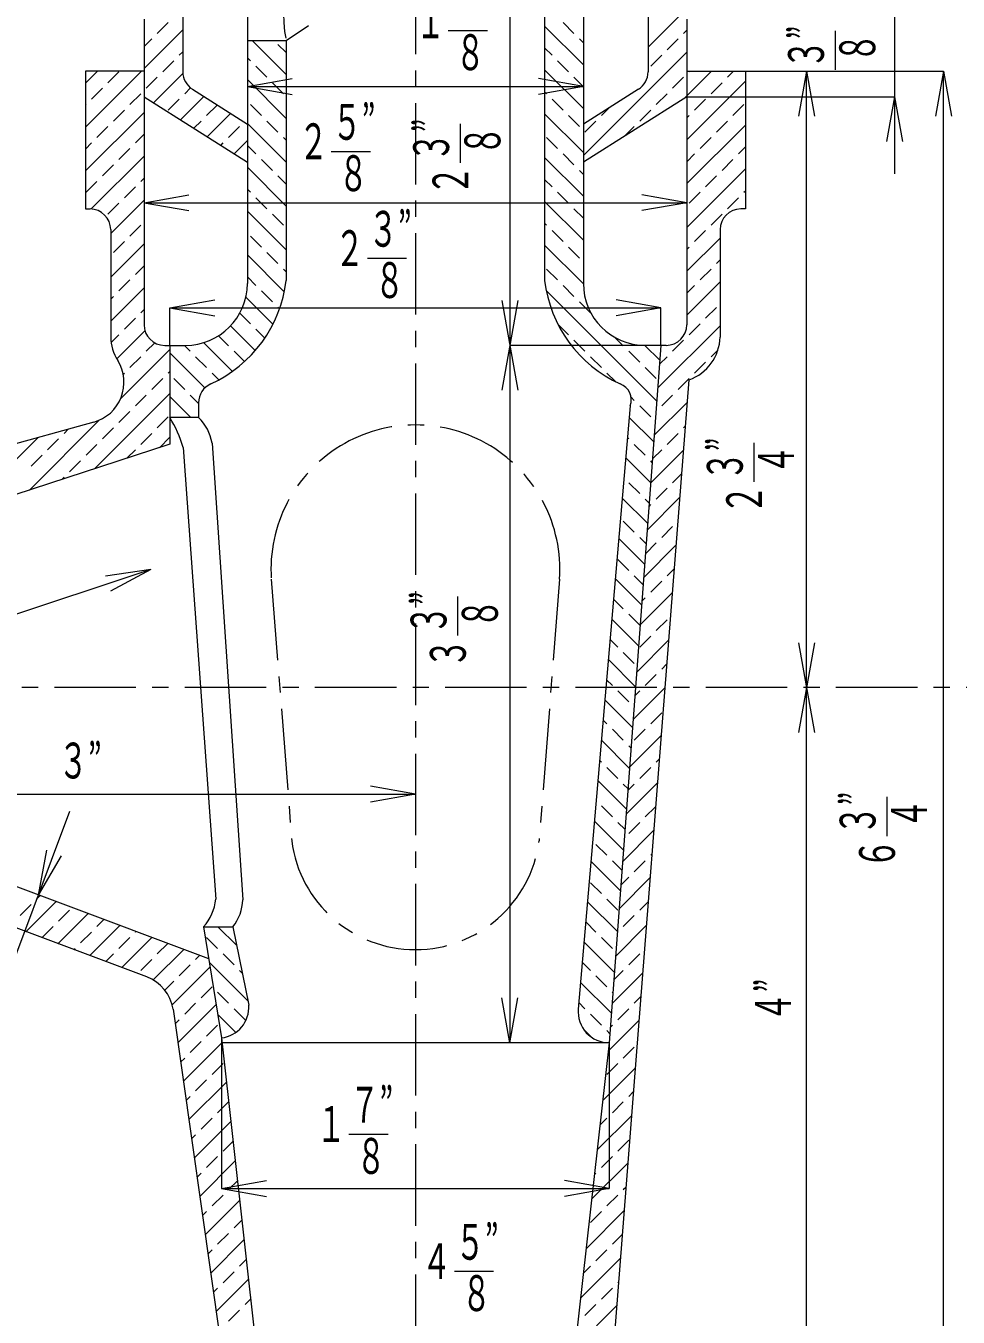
# Model space of a CAD drawing. Units: millimetres, scale not verified. Extents: x -574 to 574, y -406 to 12973.
# Drawn here: x 112.5 to 227, y 40.7 to 199.4 of the extents above; entities that cross this region are included whole.
import ezdxf
from ezdxf.enums import TextEntityAlignment as Align

# ---------------------------------------------------------------- set-up
doc = ezdxf.new("R2010")
doc.units = ezdxf.units.MM
doc.header["$LTSCALE"] = 2
doc.linetypes.add('CHAIN1', pattern=[8, 5, -1, 1, -1])
doc.linetypes.add('DASHED2', pattern=[3, 2, -1])
for name, color, linetype, lineweight in [('0-0_0', 3, 'Continuous', 18), ('0-1_芯', 4, 'CHAIN1', 18), ('0-2_寸法', 2, 'Continuous', 18)]:
    doc.layers.add(name, color=color, linetype=linetype, lineweight=lineweight)
doc.styles.add('ＭＳ ゴシック', font='')
doc.styles.get('ＭＳ ゴシック').set_extended_font_data('MS Gothic')

msp = doc.modelspace()

# ---------------------------------------------------------------- linework, layer by layer
at = {"layer": '0-0_0'}
for p, q in [((139.716, 220.435), (139.716, 167.73)), ((180.991, 220.435), (180.991, 167.73)), ((131.779, 214.49), (131.779, 193.734)), ((188.929, 214.49), (188.929, 193.734)), ((188.929, 196.779), (198.454, 206.304)), ((176.229, 202.338), (176.229, 168.1)), ((127.016, 200.203), (127.016, 162.65)), ((193.691, 200.203), (193.691, 162.65)), ((127.016, 194.136), (131.779, 198.898)), ((128.645, 198.459), (129.992, 199.806)), ((144.479, 197.593), (147.22, 199.411)), ((180.991, 194.606), (176.229, 199.368)), ((179.832, 198.459), (178.485, 199.806)), ((193.303, 198.459), (193.691, 198.847)), ((127.016, 196.83), (127.971, 197.785)), ((139.716, 197.593), (144.479, 197.593)), ((144.479, 193.401), (140.286, 197.593)), ((144.479, 196.095), (143.462, 197.111)), ((144.479, 197.593), (144.479, 168.1)), ((180.991, 197.3), (180.506, 197.785)), ((191.282, 196.438), (192.629, 197.785)), ((131.339, 195.764), (131.779, 196.204)), ((140.095, 195.091), (139.716, 195.469)), ((177.138, 195.764), (176.229, 196.674)), ((180.991, 183.453), (193.691, 196.153)), ((189.261, 194.417), (190.609, 195.764)), ((119.815, 193.81), (119.815, 176.878)), ((127.016, 193.81), (119.815, 193.81)), ((119.815, 186.935), (126.691, 193.81)), ((119.815, 192.323), (121.302, 193.81)), ((122.583, 192.397), (123.93, 193.744)), ((129.318, 193.744), (130.665, 195.091)), ((142.115, 193.07), (140.768, 194.417)), ((180.991, 189.217), (176.229, 193.98)), ((179.159, 193.744), (177.812, 195.091)), ((193.453, 190.527), (196.737, 193.81)), ((193.691, 193.81), (200.892, 193.81)), ((193.976, 193.744), (194.042, 193.81)), ((198.691, 193.07), (199.431, 193.81)), ((200.892, 193.81), (200.892, 176.878)), ((127.298, 191.723), (128.645, 193.07)), ((128.197, 189.929), (131.788, 193.519)), ((144.479, 188.013), (139.716, 192.775)), ((144.136, 191.05), (142.789, 192.397)), ((180.991, 191.911), (179.832, 193.07)), ((191.956, 191.723), (193.303, 193.07)), ((193.691, 185.377), (200.892, 192.578)), ((196.67, 191.05), (198.017, 192.397)), ((120.563, 190.376), (121.91, 191.723)), ((125.277, 189.703), (126.624, 191.05)), ((127.016, 190.678), (139.716, 182.619)), ((131.493, 187.837), (134.358, 190.701)), ((132.012, 191.05), (132.722, 191.759)), ((132.958, 191.589), (139.716, 187.301)), ((176.465, 191.05), (176.229, 191.286)), ((187.75, 191.589), (180.991, 187.301)), ((193.691, 190.678), (180.991, 182.619)), ((189.935, 189.703), (191.282, 191.05)), ((119.815, 189.629), (119.889, 189.703)), ((123.257, 187.682), (124.604, 189.029)), ((129.992, 189.029), (131.339, 190.376)), ((134.706, 188.356), (136.006, 189.655)), ((141.442, 188.356), (140.095, 189.703)), ((178.485, 189.029), (177.138, 190.376)), ((183.2, 188.356), (184.148, 189.304)), ((187.914, 187.682), (189.261, 189.029)), ((194.65, 189.029), (195.997, 190.376)), ((199.364, 188.356), (200.711, 189.703)), ((119.815, 181.546), (127.016, 188.748)), ((133.142, 186.791), (134.033, 187.682)), ((134.79, 185.745), (137.654, 188.609)), ((144.479, 182.625), (139.716, 187.387)), ((143.462, 186.335), (142.115, 187.682)), ((180.991, 183.829), (176.229, 188.592)), ((180.506, 187.009), (179.159, 188.356)), ((181.179, 186.335), (182.526, 187.682)), ((193.691, 188.071), (193.976, 188.356)), ((197.344, 186.335), (198.691, 187.682)), ((121.236, 185.662), (122.583, 187.009)), ((125.951, 184.988), (127.016, 186.054)), ((137.401, 185.662), (138.748, 187.009)), ((186.081, 185.849), (187.241, 187.009)), ((193.691, 179.989), (200.892, 187.19)), ((119.815, 184.241), (120.563, 184.988)), ((123.93, 182.968), (125.277, 184.315)), ((136.438, 184.699), (136.727, 184.988)), ((138.086, 183.653), (139.716, 185.283)), ((140.768, 183.641), (139.716, 184.693)), ((144.479, 185.319), (144.136, 185.662)), ((177.812, 184.315), (176.465, 185.662)), ((195.323, 184.315), (196.67, 185.662)), ((200.038, 183.641), (200.892, 184.496)), ((120.531, 176.874), (127.016, 183.36)), ((142.789, 181.621), (141.442, 182.968)), ((180.991, 178.441), (176.229, 183.204)), ((179.832, 182.294), (178.485, 183.641)), ((193.691, 182.683), (194.65, 183.641)), ((198.017, 181.621), (199.364, 182.968)), ((121.91, 180.947), (123.257, 182.294)), ((144.479, 177.236), (139.716, 181.999)), ((180.991, 181.135), (180.506, 181.621)), ((193.691, 174.6), (200.892, 181.802)), ((119.889, 178.926), (121.236, 180.273)), ((124.604, 178.253), (125.951, 179.6)), ((126.624, 180.273), (127.016, 180.665)), ((144.479, 179.931), (143.462, 180.947)), ((177.138, 179.6), (176.229, 180.509)), ((195.997, 179.6), (197.344, 180.947)), ((122.923, 173.878), (127.016, 177.971)), ((140.095, 178.926), (139.716, 179.305)), ((142.115, 176.906), (140.768, 178.253)), ((180.991, 173.053), (176.229, 177.815)), ((179.159, 177.579), (177.812, 178.926)), ((193.976, 177.579), (195.323, 178.926)), ((198.691, 176.906), (200.038, 178.253)), ((200.711, 178.926), (200.892, 179.107)), ((119.815, 176.878), (120.383, 176.878)), ((122.583, 176.232), (123.93, 177.579)), ((144.479, 171.848), (139.716, 176.611)), ((144.136, 174.885), (142.789, 176.232)), ((180.991, 175.747), (179.832, 176.906)), ((196.67, 174.885), (198.017, 176.232)), ((200.892, 176.878), (200.325, 176.878)), ((125.277, 173.538), (126.624, 174.885)), ((176.465, 174.885), (176.229, 175.121)), ((122.923, 174.338), (122.923, 161.137)), ((141.442, 172.191), (140.095, 173.538)), ((178.485, 172.865), (177.138, 174.212)), ((193.691, 169.212), (197.785, 173.306)), ((194.65, 172.865), (195.997, 174.212)), ((197.785, 174.338), (197.785, 161.137)), ((122.923, 168.49), (127.016, 172.583)), ((123.257, 171.518), (124.604, 172.865)), ((143.462, 170.171), (142.115, 171.518)), ((180.991, 167.664), (176.229, 172.427)), ((180.506, 170.844), (179.159, 172.191)), ((193.691, 171.906), (193.976, 172.191)), ((125.951, 168.824), (127.016, 169.889)), ((144.249, 166.689), (139.716, 171.223)), ((197.344, 170.171), (197.785, 170.612)), ((140.768, 167.477), (139.716, 168.529)), ((144.479, 169.154), (144.136, 169.497)), ((177.812, 168.15), (176.465, 169.497)), ((195.323, 168.15), (196.67, 169.497)), ((122.923, 163.102), (127.016, 167.195)), ((123.93, 166.803), (125.277, 168.15)), ((142.789, 165.456), (141.442, 166.803)), ((190.009, 153.259), (176.427, 166.841)), ((179.832, 166.13), (178.485, 167.477)), ((193.691, 163.824), (197.785, 167.917)), ((193.691, 166.518), (194.65, 167.477)), ((122.923, 165.796), (123.257, 166.13)), ((142.849, 162.702), (139.523, 166.027)), ((181.853, 164.109), (180.506, 165.456)), ((126.624, 164.109), (127.016, 164.501)), ((140.095, 162.762), (138.782, 164.075)), ((143.659, 164.586), (143.462, 164.783)), ((195.997, 163.436), (197.344, 164.783)), ((123.663, 158.454), (127.125, 161.915)), ((124.604, 162.088), (125.951, 163.436)), ((140.684, 159.478), (137.65, 162.513)), ((141.851, 161.005), (140.768, 162.088)), ((179.159, 161.415), (177.845, 162.728)), ((190.128, 154.873), (197.785, 162.529)), ((193.976, 161.415), (195.323, 162.762)), ((122.979, 160.463), (123.93, 161.415)), ((127.298, 159.394), (128.329, 160.426)), ((137.865, 156.91), (134.33, 160.445)), ((137.401, 160.068), (136.175, 161.294)), ((181.179, 159.394), (179.832, 160.741)), ((185.894, 160.068), (184.87, 161.091)), ((191.956, 159.394), (193.303, 160.741)), ((124.126, 153.529), (130.191, 159.594)), ((129.556, 160.11), (132.096, 160.11)), ((130.191, 160.11), (130.191, 147.952)), ((134.497, 154.889), (130.191, 159.195)), ((132.686, 159.394), (131.97, 160.11)), ((139.355, 158.114), (138.074, 159.394)), ((190.516, 160.11), (184.166, 74.391)), ((187.914, 158.047), (186.567, 159.394)), ((190.38, 158.276), (188.546, 160.11)), ((191.151, 160.11), (188.611, 160.11)), ((196.67, 158.721), (197.531, 159.581)), ((125.277, 157.374), (126.624, 158.721)), ((134.706, 157.374), (133.359, 158.721)), ((183.2, 157.374), (181.853, 158.721)), ((189.935, 156.027), (188.588, 157.374)), ((190.344, 157.783), (191.282, 158.721)), ((194.65, 156.7), (195.997, 158.047)), ((124.455, 156.552), (124.604, 156.7)), ((127.971, 154.68), (129.318, 156.027)), ((129.992, 156.7), (130.191, 156.9)), ((132.012, 154.68), (130.665, 156.027)), ((136.207, 155.873), (135.38, 156.7)), ((184.921, 155.653), (183.873, 156.7)), ((193.944, 155.882), (184.709, 37.533)), ((192.629, 154.68), (193.976, 156.027)), ((193.944, 155.882), (193.975, 155.882)), ((120.918, 144.932), (130.191, 154.206)), ((125.951, 152.659), (127.298, 154.006)), ((133.724, 152.968), (132.686, 154.006)), ((190.609, 152.659), (191.956, 154.006)), ((132.754, 151.244), (130.191, 153.807)), ((133.724, 153.065), (133.724, 151.244)), ((186.75, 152.695), (180.361, 78.528)), ((187.241, 153.333), (186.844, 153.729)), ((189.261, 151.312), (187.914, 152.659)), ((189.697, 149.054), (193.726, 153.082)), ((112.928, 142.33), (121.509, 150.911)), ((123.93, 150.639), (125.277, 151.986)), ((128.645, 149.965), (129.992, 151.312)), ((133.724, 151.244), (130.191, 151.244)), ((189.637, 148.243), (186.625, 151.254)), ((189.913, 151.963), (189.935, 151.986)), ((120.832, 150.671), (101.684, 145.351)), ((117.195, 149.292), (117.705, 149.802)), ((121.91, 148.618), (123.257, 149.965)), ((126.624, 147.945), (127.971, 149.292)), ((191.282, 147.945), (192.629, 149.292)), ((193.303, 149.965), (193.498, 150.16)), ((130.191, 147.952), (96.854, 137.096)), ((104.937, 139.728), (113.975, 148.765)), ((115.174, 147.271), (116.521, 148.618)), ((119.889, 146.598), (121.236, 147.945)), ((128.908, 147.534), (130.191, 148.817)), ((135.372, 148.098), (139.145, 91.974)), ((186.567, 148.618), (186.412, 148.774)), ((188.588, 146.598), (187.241, 147.945)), ((113.154, 145.251), (114.501, 146.598)), ((124.913, 146.233), (125.951, 147.271)), ((131.804, 147.563), (135.835, 92.048)), ((189.265, 143.226), (186.198, 146.293)), ((189.266, 143.234), (193.27, 147.238)), ((189.482, 146.144), (190.609, 147.271)), ((117.868, 144.577), (119.215, 145.924)), ((189.451, 145.734), (189.261, 145.924)), ((116.923, 143.631), (117.195, 143.903)), ((187.914, 141.883), (186.567, 143.23)), ((191.956, 143.23), (193.042, 144.316)), ((188.894, 138.21), (185.771, 141.332)), ((188.835, 137.415), (192.814, 141.394)), ((189.935, 141.209), (191.282, 142.556)), ((189.08, 140.718), (188.588, 141.209)), ((189.05, 140.325), (189.261, 140.536)), ((187.241, 137.168), (185.894, 138.515)), ((190.609, 136.495), (191.956, 137.842)), ((188.522, 133.193), (185.344, 136.372)), ((188.708, 135.701), (187.914, 136.495)), ((188.404, 131.596), (192.358, 135.55)), ((188.619, 134.506), (189.935, 135.821)), ((186.567, 132.454), (185.22, 133.801)), ((188.336, 130.685), (187.241, 131.78)), ((191.282, 131.78), (192.13, 132.628)), ((188.151, 128.176), (184.916, 131.411)), ((189.261, 129.76), (190.609, 131.107)), ((185.894, 127.739), (184.703, 128.93)), ((187.973, 125.777), (191.902, 129.706)), ((188.188, 128.686), (188.588, 129.086)), ((187.914, 125.718), (186.567, 127.065)), ((187.779, 123.16), (184.489, 126.45)), ((189.935, 125.045), (191.282, 126.392)), ((185.22, 123.024), (184.275, 123.97)), ((187.542, 119.957), (191.446, 123.862)), ((187.914, 123.024), (189.261, 124.371)), ((187.241, 121.004), (185.894, 122.351)), ((187.407, 118.143), (184.062, 121.489)), ((190.609, 120.33), (191.218, 120.939)), ((188.588, 118.31), (189.935, 119.657)), ((184.547, 118.31), (183.848, 119.009)), ((186.567, 116.289), (185.22, 117.636)), ((187.111, 114.138), (190.99, 118.017)), ((187.326, 117.048), (187.914, 117.636)), ((187.036, 113.127), (183.634, 116.528)), ((189.261, 113.595), (190.609, 114.942)), ((183.873, 113.595), (183.421, 114.048)), ((185.894, 111.575), (184.547, 112.922)), ((187.241, 111.575), (188.588, 112.922)), ((186.664, 108.11), (183.207, 111.567)), ((186.679, 108.319), (190.534, 112.173)), ((186.85, 110.619), (186.567, 110.901)), ((183.2, 108.88), (182.993, 109.087)), ((185.22, 106.86), (183.873, 108.207)), ((187.914, 106.86), (189.261, 108.207)), ((189.935, 108.88), (190.306, 109.251)), ((186.292, 103.094), (182.78, 106.607)), ((186.478, 105.602), (185.894, 106.186)), ((186.248, 102.5), (190.078, 106.329)), ((186.464, 105.409), (187.241, 106.186)), ((184.547, 102.145), (183.2, 103.492)), ((188.588, 102.145), (189.85, 103.407)), ((185.921, 98.077), (182.352, 101.646)), ((186.107, 100.586), (185.22, 101.472)), ((185.817, 96.681), (189.622, 100.485)), ((186.567, 100.125), (187.914, 101.472)), ((183.873, 97.431), (182.526, 98.778)), ((189.261, 97.431), (189.394, 97.563)), ((185.549, 93.061), (181.925, 96.685)), ((185.735, 95.569), (184.547, 96.757)), ((187.241, 95.41), (188.588, 96.757)), ((183.2, 92.716), (181.853, 94.063)), ((185.386, 90.861), (189.166, 94.641)), ((185.602, 93.771), (186.567, 94.737)), ((113.827, 92.042), (114.256, 92.471)), ((127.358, 82.472), (103.717, 91.336)), ((111.807, 90.022), (113.154, 91.369)), ((112.516, 88.037), (116.215, 91.736)), ((116.521, 89.348), (117.868, 90.695)), ((185.178, 88.044), (181.498, 91.724)), ((185.22, 90.695), (183.873, 92.042)), ((187.914, 90.695), (188.938, 91.719)), ((116.435, 86.568), (120.134, 90.267)), ((121.236, 88.675), (122.093, 89.532)), ((182.526, 88.001), (181.284, 89.244)), ((185.894, 88.675), (187.241, 90.022)), ((114.501, 87.328), (115.848, 88.675)), ((119.215, 86.654), (120.563, 88.001)), ((120.354, 85.098), (124.053, 88.798)), ((123.93, 85.981), (125.277, 87.328)), ((124.272, 83.629), (127.972, 87.328)), ((125.951, 88.001), (126.012, 88.063)), ((134.339, 88.636), (136.541, 74.987)), ((134.339, 88.636), (137.933, 88.636)), ((136.053, 85.981), (134.706, 87.328)), ((138.403, 86.325), (136.092, 88.636)), ((137.933, 88.636), (139.894, 78.999)), ((184.547, 85.981), (183.2, 87.328)), ((184.955, 85.042), (188.71, 88.796)), ((185.171, 87.952), (185.22, 88.001)), ((118.394, 85.833), (118.542, 85.981)), ((128.135, 82.103), (131.89, 85.859)), ((128.645, 85.307), (129.931, 86.594)), ((184.806, 83.028), (181.07, 86.763)), ((122.313, 84.364), (123.257, 85.307)), ((126.624, 83.287), (127.971, 84.634)), ((133.359, 84.634), (133.85, 85.124)), ((139.78, 79.56), (135.038, 84.302)), ((138.074, 83.96), (136.727, 85.307)), ((181.853, 83.287), (180.857, 84.283)), ((186.567, 83.96), (187.914, 85.307)), ((130.475, 79.055), (135.133, 83.713)), ((131.339, 82.613), (132.686, 83.96)), ((139.092, 82.943), (138.748, 83.287)), ((183.873, 81.266), (182.526, 82.613)), ((184.524, 79.223), (188.253, 82.952)), ((184.74, 82.132), (185.894, 83.287)), ((129.574, 80.848), (130.665, 81.94)), ((134.033, 79.919), (135.38, 81.266)), ((184.434, 78.011), (180.643, 81.802)), ((137.401, 79.246), (136.053, 80.593)), ((184.62, 80.519), (184.547, 80.593)), ((187.241, 79.246), (188.025, 80.03)), ((130.59, 78.525), (136.384, 37.855)), ((131.181, 74.373), (135.882, 79.074)), ((132.012, 77.899), (133.359, 79.246)), ((138.292, 75.66), (136.075, 77.877)), ((139.421, 77.225), (138.074, 78.572)), ((181.179, 78.572), (180.429, 79.322)), ((183.2, 76.552), (181.853, 77.899)), ((185.22, 77.225), (186.567, 78.572)), ((130.845, 76.732), (131.339, 77.225)), ((134.706, 75.205), (136.053, 76.552)), ((184.05, 73.361), (187.797, 77.108)), ((184.309, 76.313), (184.547, 76.552)), ((136.541, 74.987), (141.304, 32.058)), ((181.989, 75.068), (181.024, 76.034)), ((184.248, 75.503), (183.873, 75.878)), ((131.853, 69.657), (136.605, 74.409)), ((132.686, 73.184), (134.033, 74.531)), ((184.166, 74.391), (136.541, 74.391)), ((184.166, 74.391), (179.404, 32.058)), ((185.894, 72.51), (187.241, 73.857)), ((131.517, 72.015), (132.012, 72.51)), ((135.38, 70.49), (136.727, 71.837)), ((183.873, 70.49), (185.22, 71.837)), ((183.367, 67.29), (187.341, 71.264)), ((132.525, 64.941), (137.143, 69.559)), ((133.359, 68.469), (134.706, 69.816)), ((186.567, 67.796), (187.113, 68.342)), ((132.189, 67.299), (132.686, 67.796)), ((136.053, 65.775), (137.401, 67.122)), ((184.547, 65.775), (185.894, 67.122)), ((134.033, 63.755), (135.38, 65.102)), ((182.684, 61.218), (186.885, 65.42)), ((183.026, 64.254), (183.873, 65.102)), ((133.197, 60.225), (137.681, 64.709)), ((132.861, 62.583), (133.359, 63.081)), ((136.727, 61.061), (137.95, 62.284)), ((185.22, 61.061), (186.567, 62.408)), ((134.706, 59.04), (136.053, 60.387)), ((183.2, 59.04), (184.547, 60.387)), ((133.869, 55.508), (138.219, 59.859)), ((182.001, 55.147), (186.429, 59.575)), ((133.533, 57.866), (134.033, 58.367)), ((137.401, 56.346), (138.488, 57.434)), ((182.343, 58.183), (182.526, 58.367)), ((135.38, 54.325), (136.727, 55.672)), ((183.873, 54.325), (185.22, 55.672)), ((185.894, 56.346), (186.201, 56.653)), ((134.541, 50.792), (138.757, 55.009)), ((134.205, 53.15), (134.706, 53.652)), ((138.074, 51.631), (139.027, 52.584)), ((181.318, 49.076), (185.973, 53.731)), ((181.853, 52.305), (183.2, 53.652)), ((136.053, 49.611), (137.401, 50.958)), ((184.547, 49.611), (185.745, 50.809)), ((135.213, 46.076), (139.296, 50.159)), ((134.877, 48.434), (135.38, 48.937)), ((138.748, 46.917), (139.565, 47.734)), ((180.635, 43.005), (185.517, 47.887)), ((182.526, 47.59), (183.873, 48.937)), ((136.727, 44.896), (138.074, 46.243)), ((180.977, 46.041), (181.853, 46.917)), ((135.884, 41.359), (139.834, 45.309)), ((185.22, 44.896), (185.289, 44.965)), ((135.548, 43.718), (136.053, 44.223)), ((139.421, 42.202), (140.103, 42.884)), ((183.2, 42.876), (184.547, 44.223)), ((137.401, 40.182), (138.748, 41.529)), ((179.952, 36.934), (185.061, 42.043)), ((181.179, 40.855), (182.526, 42.202))]:
    msp.add_line(p, q, dxfattribs=at)
msp.add_lwpolyline([(134.973, 84.703), (96.854, 98.996), (84.154, 98.996)], dxfattribs=at)
at = {"layer": '0-0_0', "color": 1, "linetype": 'DASHED2'}
msp.add_arc((160.222, 200.846), 16.076, 5.32696, 191.67362, dxfattribs=at)
at = {"layer": '0-0_0'}
for centre, radius, start, end in [((134.319, 193.734), 2.54, 180, 237.60283), ((186.389, 193.734), 2.54, 302.39717, 0), ((120.383, 174.338), 2.54, 0, 90), ((200.325, 174.338), 2.54, 90, 180), ((132.096, 167.73), 7.62, 270, 0), ((128.55, 169.965), 16.038, 294.53478, 353.32221), ((192.157, 169.965), 16.038, 186.67779, 245.46522), ((188.611, 167.73), 7.62, 180, 270), ((129.556, 162.65), 2.54, 180, 270), ((191.151, 162.65), 2.54, 270, 0), ((128.638, 161.271), 5.717, 181.34866, 211.90488), ((192.069, 161.271), 5.717, 289.46648, 358.65134), ((119.472, 155.565), 5.08, 285.52721, 31.90488), ((136.264, 153.065), 2.54, 114.53478, 180), ((184.751, 153.391), 2.121, 340.46854, 69.38058), ((117.538, 143.505), 14.832, 15.87872, 31.44933), ((129.803, 147.185), 5.644, 9.31433, 45.9855), ((129.688, 92.71), 6.183, 318.78674, 353.85821), ((133.504, 92.134), 5.644, 321.70655, 358.37773), ((125.575, 77.715), 5.08, 9.16641, 69.44694), ((136.091, 78.77), 3.81, 276.78636, 3.44521), ((184.157, 78.201), 3.81, 175.07683, 270)]:
    msp.add_arc(centre, radius, start, end, dxfattribs=at)
at = {"layer": '0-1_芯'}
for p, q in [((160.354, 269.903), (160.354, -234.488)), ((142.649, 131.389), (145.162, 99.204)), ((178.058, 131.389), (175.545, 99.204)), ((398.018, 118.046), (23.468, 118.046))]:
    msp.add_line(p, q, dxfattribs=at)
for centre, radius, start, end in [((160.354, 132.588), 17.745, 356.12609, 183.87391), ((160.354, 101.148), 15.316, 187.2893, 352.7107)]:
    msp.add_arc(centre, radius, start, end, dxfattribs=at)
at = {"layer": '0-2_寸法'}
for p, q in [((219.206, 265.29), (219.206, 181.204)), ((171.952, 252.185), (171.952, 74.391)), ((164.382, 198.835), (169.191, 198.835)), ((211.951, 193.976), (211.951, 198.785)), ((200.892, 193.81), (225.231, 193.81)), ((208.395, 193.81), (207.422, 188.295)), ((208.395, 193.81), (209.367, 188.295)), ((208.395, 19.358), (208.395, 193.81)), ((225.231, 193.81), (224.258, 188.295)), ((139.716, 191.927), (145.231, 192.9)), ((180.991, 191.927), (175.476, 192.9)), ((139.716, 191.927), (180.991, 191.927)), ((139.716, 191.927), (145.231, 190.955)), ((180.991, 191.927), (175.476, 190.955)), ((219.206, 190.678), (218.234, 185.163)), ((165.898, 182.547), (165.898, 187.356)), ((150.013, 183.962), (154.822, 183.962)), ((127.016, 177.652), (132.531, 178.624)), ((193.691, 177.652), (188.176, 178.624)), ((127.016, 177.652), (193.691, 177.652)), ((127.016, 177.652), (132.531, 176.679)), ((193.691, 177.652), (188.176, 176.679)), ((154.465, 170.824), (159.274, 170.824)), ((170.98, 165.625), (172.925, 154.595)), ((172.925, 165.625), (170.98, 154.595)), ((190.516, 164.732), (185.001, 165.704)), ((130.191, 164.732), (135.706, 163.76)), ((190.516, 160.11), (190.516, 164.732)), ((188.611, 160.11), (171.952, 160.11)), ((201.978, 143.339), (201.978, 148.148)), ((127.842, 132.565), (68.332, 112.788)), ((127.842, 132.565), (122.301, 131.748)), ((127.842, 132.565), (122.915, 129.903)), ((165.584, 124.437), (165.584, 129.246)), ((207.422, 123.561), (209.367, 112.531)), ((209.367, 123.561), (207.422, 112.531)), ((160.354, 104.94), (154.839, 105.912)), ((218.291, 99.802), (218.291, 104.611)), ((107.848, 76.025), (117.907, 102.851)), ((114.044, 92.55), (115.07, 98.055)), ((114.044, 92.55), (116.891, 97.373)), ((171.952, 74.391), (170.98, 79.906)), ((171.952, 74.391), (172.925, 79.906)), ((136.541, 74.987), (136.541, 56.472)), ((184.166, 74.391), (184.166, 56.472)), ((152.189, 63.164), (156.998, 63.164)), ((136.541, 56.472), (142.056, 57.445)), ((184.166, 56.472), (178.651, 57.445)), ((136.541, 56.472), (184.166, 56.472)), ((136.541, 56.472), (142.056, 55.5)), ((184.166, 56.472), (178.651, 55.5)), ((165.145, 46.302), (169.954, 46.302))]:
    msp.add_line(p, q, dxfattribs=at)
for points in [[(225.231, 19.358), (225.231, 193.81), (226.203, 188.295)], [(193.691, 190.678), (219.206, 190.678), (220.179, 185.163)], [(130.191, 160.11), (130.191, 164.732), (135.706, 165.704)], [(130.191, 164.732), (190.516, 164.732), (185.001, 163.76)], [(84.154, 104.94), (160.354, 104.94), (154.839, 103.968)]]:
    msp.add_lwpolyline(points, dxfattribs=at)

# ---------------------------------------------------------------- texts
at = {"layer": '0-2_寸法', "style": 'ＭＳ ゴシック', "width": 0.6}
for s, p in [('１', (160.398, 196.552)), ('８', (165.297, 192.625)), ('５”', (150.142, 184.055)), ('２', (146.029, 181.679)), ('８', (150.928, 177.752)), ('３”', (154.594, 170.917)), ('２', (150.481, 168.542)), ('８', (155.38, 164.614)), ('３”', (116.516, 105.551)), ('７”', (152.318, 63.257)), ('１', (148.205, 60.881)), ('８', (153.104, 56.954)), ('５”', (165.274, 46.394)), ('４', (161.16, 44.019)), ('８', (166.059, 40.091))]:
    msp.add_text(s, height=4.399, dxfattribs=at).set_placement(p, align=Align.BOTTOM_LEFT)
for s, p in [('３”', (211.859, 194.105)), ('８', (218.162, 194.89)), ('３”', (165.806, 182.676)), ('８', (172.109, 183.462)), ('２', (168.181, 178.563)), ('３”', (201.886, 143.468)), ('４', (208.188, 144.253)), ('２', (204.261, 139.355)), ('３”', (165.491, 124.566)), ('８', (171.794, 125.352)), ('３', (167.866, 120.453)), ('３”', (218.198, 99.93)), ('４', (224.501, 100.716)), ('６', (220.574, 95.817)), ('４”', (207.812, 76.951))]:
    msp.add_text(s, height=4.399, rotation=90, dxfattribs=at).set_placement(p, align=Align.BOTTOM_LEFT)

doc.saveas('drawing.dxf')
